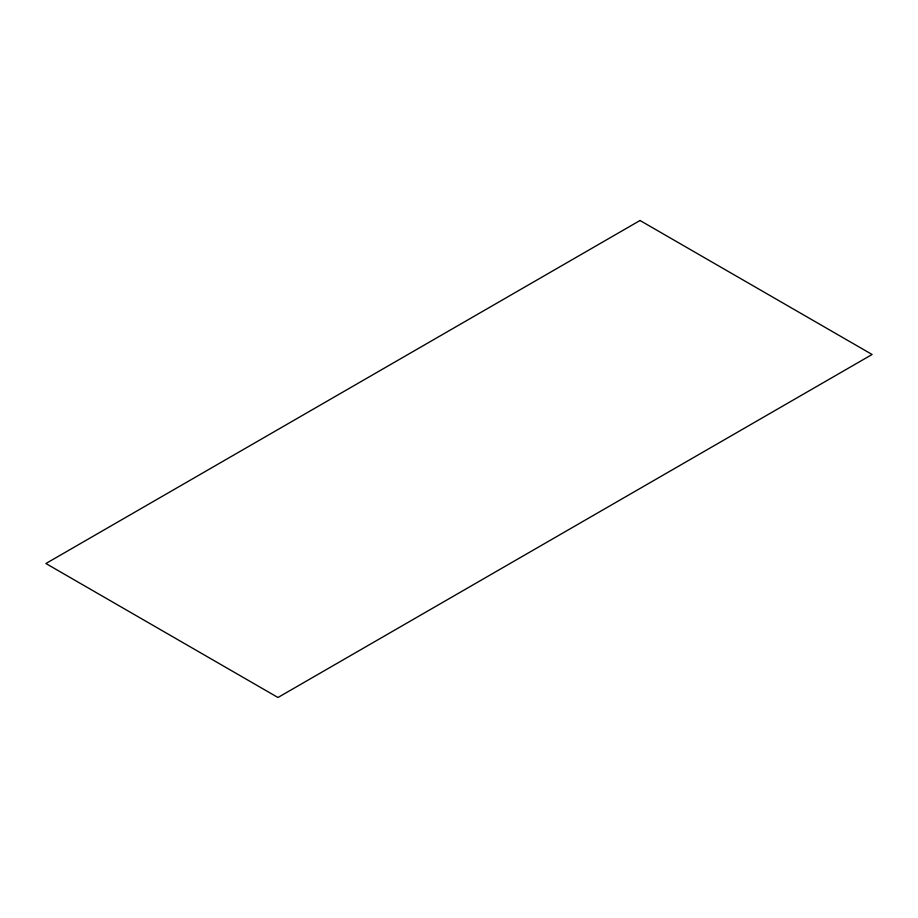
<?xml version="1.0" encoding="UTF-8"?>
<svg xmlns="http://www.w3.org/2000/svg" width="918" height="918" viewBox="0 0 918 918"><rect width="100%" height="100%" fill="white"/><g stroke="black" fill="none" stroke-linecap="round" stroke-linejoin="round"><path stroke-width="1.38" d="M640.03 220.504L45.9 563.514L277.97 697.496L872.1 354.486L640.03 220.504"/></g></svg>
